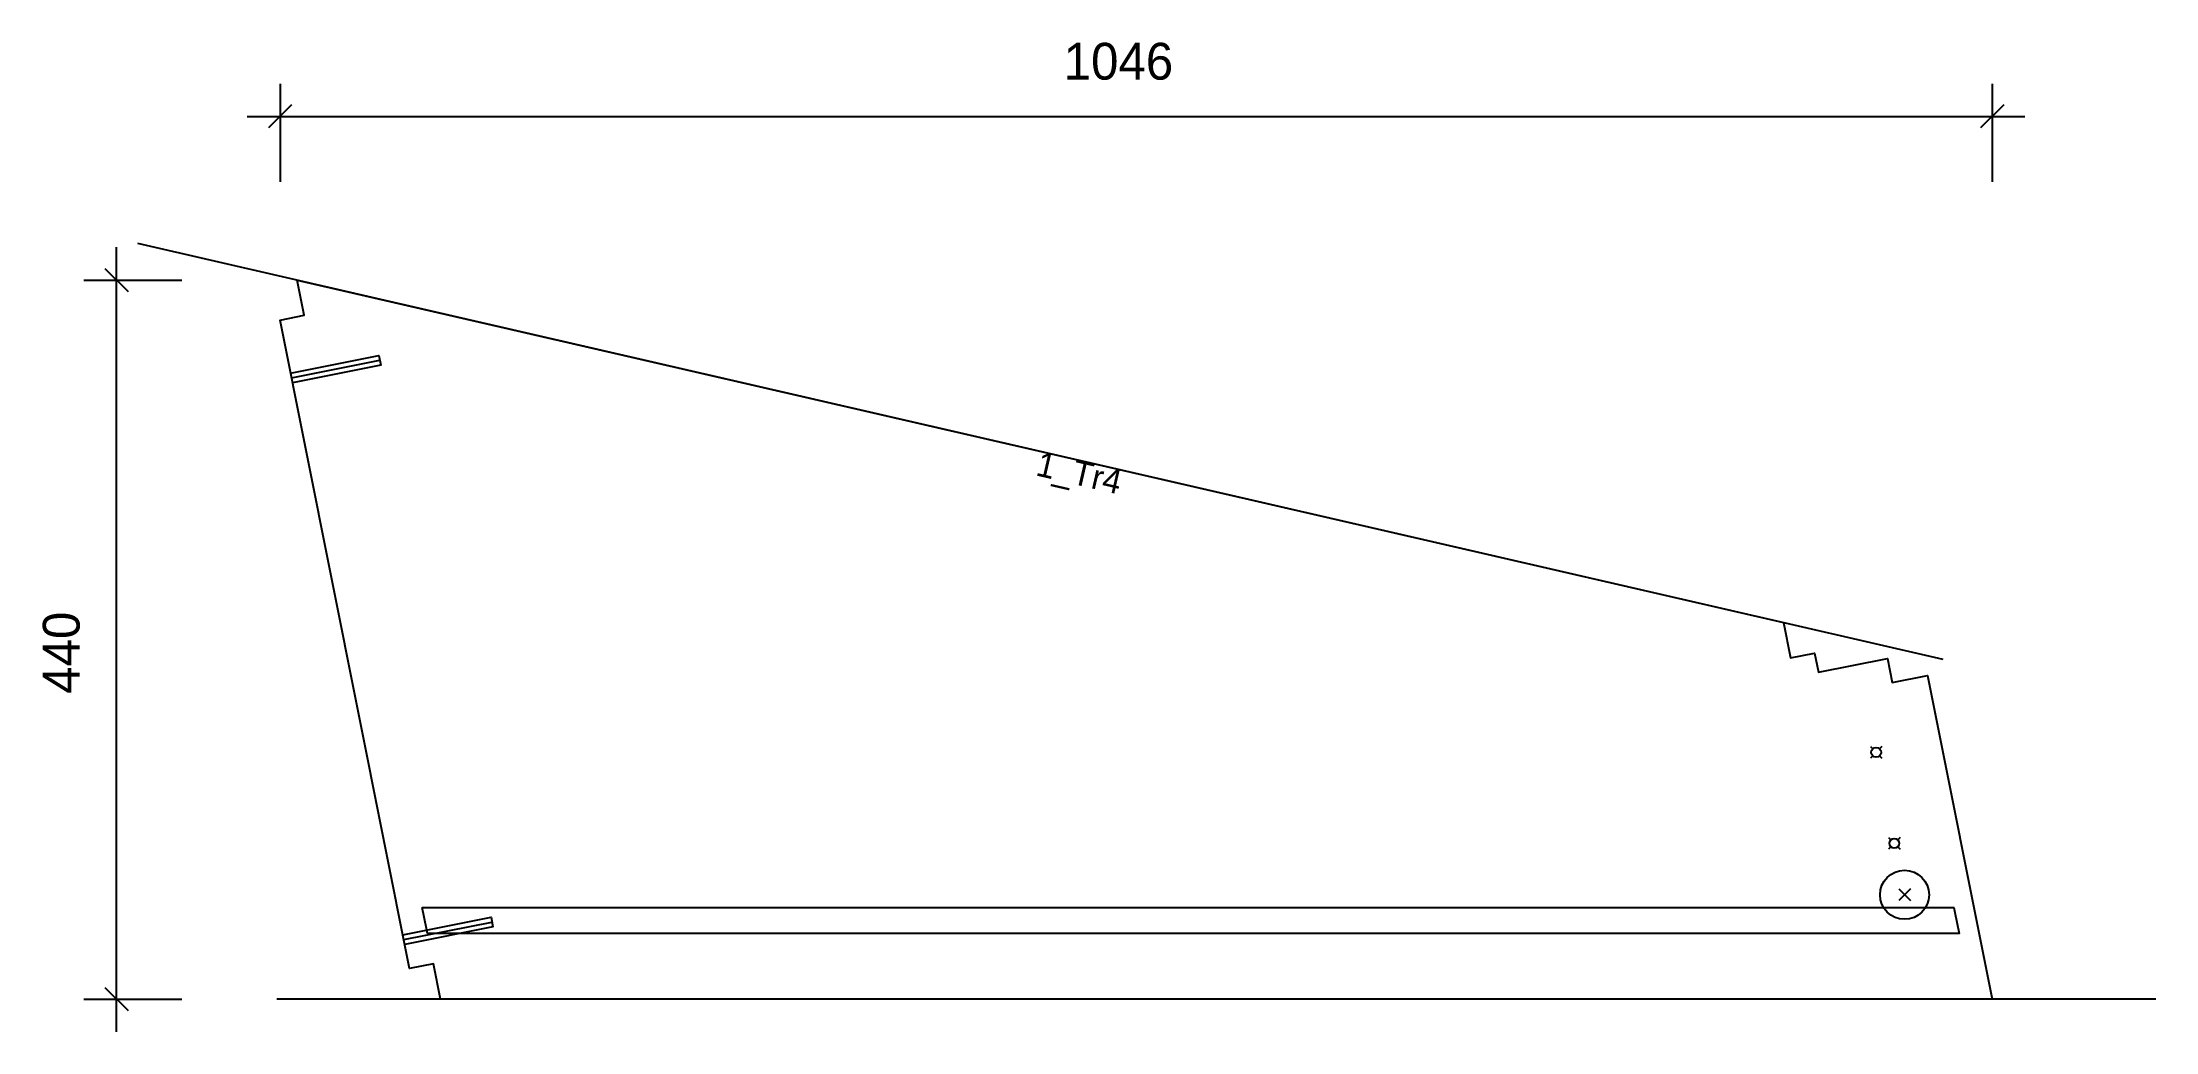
# Model space of a CAD drawing. Header units: millimetres. Extents: x -145 to 1146, y -20 to 585.
import ezdxf
from ezdxf.enums import TextEntityAlignment as Align

# ---------------------------------------------------------------- set-up
doc = ezdxf.new("R2010")
doc.units = ezdxf.units.MM
for name, color, linetype in [('CONTOUR', 7, 'CONTINUOUS'), ('CUT_RISER', 7, 'CONTINUOUS'), ('DIMLINES', 7, 'CONTINUOUS'), ('DIMLINESTEXT', 7, 'CONTINUOUS'), ('DRILLINGSOTHER', 7, 'CONTINUOUS'), ('DRILLINGSSIDE', 7, 'CONTINUOUS'), ('EXTRATREADBACKPROFILELINES', 7, 'CONTINUOUS'), ('EXTRATREADBACKPROFILELINESTEXT', 7, 'CONTINUOUS'), ('EXTRATREADFRONTPROFILELINES', 7, 'CONTINUOUS')]:
    doc.layers.add(name, color=color, linetype=linetype)

msp = doc.modelspace()

# ---------------------------------------------------------------- linework, layer by layer
at = {"layer": 'CONTOUR', "color": 0, "linetype": '0'}
msp.add_lwpolyline([(918.974, 230.118), (923.28, 208.544), (937.99, 211.48), (940.315, 199.832), (982.483, 208.249), (985.42, 193.54), (1006.994, 197.846), (1046.486, 0), (98.139, 0), (93.833, 21.574), (79.123, 18.638), (0, 415.027), (14.71, 417.964), (10.403, 439.538), (918.974, 230.118)], dxfattribs=at)
at = {"layer": 'CUT_RISER', "color": 1, "linetype": '1'}
msp.add_lwpolyline([(86.961, 56), (94.961, 56), (127.822, 56), (160.683, 56), (193.545, 56), (226.406, 56), (259.267, 56), (292.128, 56), (324.989, 56), (357.85, 56), (390.711, 56), (423.572, 56), (456.433, 56), (489.294, 56), (522.155, 56), (555.016, 56), (563.016, 56), (595.877, 56), (628.738, 56), (661.599, 56), (694.46, 56), (727.322, 56), (760.183, 56), (793.044, 56), (825.905, 56), (858.766, 56), (891.627, 56), (924.488, 56), (957.349, 56), (990.21, 56), (1023.071, 56), (1023.71, 52.8), (1026.265, 40), (1018.265, 40), (986.261, 40), (954.257, 40), (922.254, 40), (890.25, 40), (858.246, 40), (826.242, 40), (794.238, 40), (762.235, 40), (730.231, 40), (698.227, 40), (666.223, 40), (634.219, 40), (602.216, 40), (570.212, 40), (538.208, 40), (506.204, 40), (474.201, 40), (442.197, 40), (410.193, 40), (378.189, 40), (346.185, 40), (314.182, 40), (282.178, 40), (250.174, 40), (218.17, 40), (186.166, 40), (154.163, 40), (122.159, 40), (90.155, 40), (89.516, 43.2), (86.961, 56)], dxfattribs=at)
at = {"layer": 'DIMLINES', "color": 0}
for p, q in [((0, 559.538), (0, 499.538)), ((1046.486, 559.538), (1046.486, 499.538)), ((7.071, 546.609), (-7.071, 532.467)), ((1053.557, 546.609), (1039.415, 532.467)), ((-20, 539.538), (1066.486, 539.538)), ((-100, -20), (-100, 459.538)), ((-120, 439.538), (-60, 439.538)), ((-107.071, 446.609), (-92.929, 432.467)), ((-120, 0), (-60, 0)), ((-107.071, 7.071), (-92.929, -7.071))]:
    msp.add_line(p, q, dxfattribs=at)
at = {"layer": 'DRILLINGSOTHER', "color": 3}
for p, q in [((973.476, 148.669), (972.062, 147.254)), ((972.063, 154.325), (973.477, 152.911)), ((977.718, 148.669), (979.132, 147.254)), ((979.133, 154.325), (977.719, 152.911)), ((984.567, 93.105), (983.153, 91.691)), ((983.154, 98.762), (984.568, 97.347)), ((988.809, 93.105), (990.223, 91.691)), ((990.224, 98.762), (988.81, 97.347)), ((996.509, 67.278), (989.438, 60.207)), ((989.439, 67.278), (996.508, 60.207))]:
    msp.add_line(p, q, dxfattribs=at)
for centre, radius in [((975.598, 150.79), 3), ((986.689, 95.226), 3), ((992.973, 63.743), 15)]:
    msp.add_circle(centre, radius, dxfattribs=at)
at = {"layer": 'DRILLINGSSIDE', "color": 3}
for p, q in [((7.054, 379.691), (60.99, 390.457)), ((75.6, 36.29), (129.536, 47.056))]:
    msp.add_line(p, q, dxfattribs=at)
at = {"layer": 'DRILLINGSSIDE', "color": 3, "linetype": '3'}
for points in [[(6.466, 382.633), (60.402, 393.399), (61.577, 387.515), (7.641, 376.749)], [(75.012, 39.232), (128.948, 49.998), (130.123, 44.114), (76.187, 33.348)]]:
    msp.add_lwpolyline(points, dxfattribs=at)
at = {"layer": 'EXTRATREADBACKPROFILELINES', "color": 2}
msp.add_line((-87.042, 461.998), (1016.419, 207.657), dxfattribs=at)
at = {"layer": 'EXTRATREADFRONTPROFILELINES', "color": 2}
msp.add_line((1146.486, 0), (-1.861, 0), dxfattribs=at)

# ---------------------------------------------------------------- texts
at = {"layer": 'DIMLINESTEXT'}
msp.add_text('1046', height=22.5, dxfattribs=at).set_placement((478.995, 584.538), align=Align.TOP_LEFT)
msp.add_text('440', height=22.5, rotation=90, dxfattribs=at).set_placement((-145, 186.583), align=Align.TOP_LEFT)
at = {"layer": 'EXTRATREADBACKPROFILELINESTEXT'}
msp.add_text('1_Tr4', height=15, rotation=347, dxfattribs=at).set_placement((464.689, 334.828), align=Align.TOP_LEFT)

doc.saveas('drawing.dxf')
